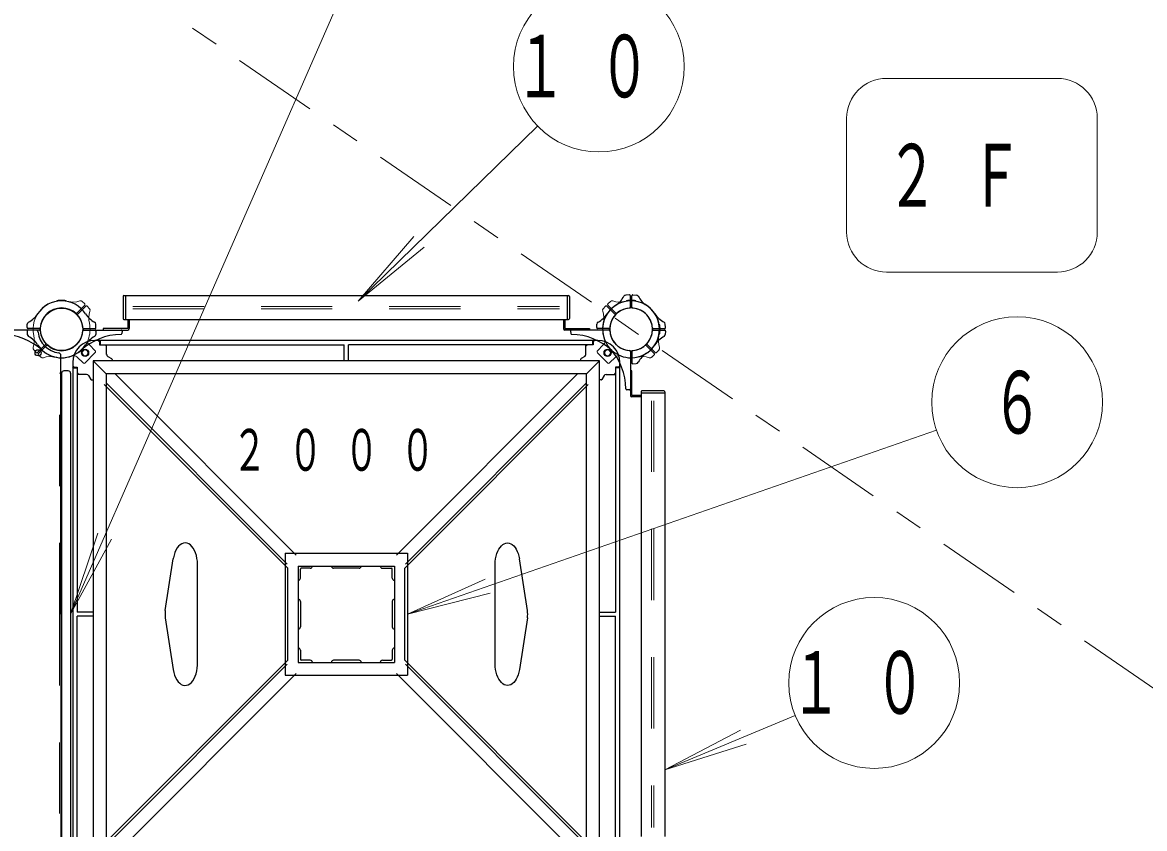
# Model space of a CAD drawing. Units: millimetres on the paper. Extents: x -385 to 0, y -594 to 267.
# Drawn here: x -116.26 to -76.85, y 102.32 to 130.61 of the extents above; entities that cross this region are included whole.
import ezdxf
from ezdxf.enums import TextEntityAlignment as Align

# ---------------------------------------------------------------- set-up
doc = ezdxf.new("R2010")
doc.units = ezdxf.units.MM
doc.linetypes.add('USER1', pattern=[4.5, 2.5, -2])
doc.linetypes.add('USER2', pattern=[6, 3, -1, 1, -1])
doc.layers.add('LY_1', color=7, linetype='Continuous', lineweight=25)
doc.styles.add('ＭＳ ゴシック', font='')
doc.styles.get('ＭＳ ゴシック').set_extended_font_data('MS Gothic')

msp = doc.modelspace()

# ---------------------------------------------------------------- linework, layer by layer
at = {"layer": 'LY_1', "linetype": 'USER2', "lineweight": 13}
msp.add_line((-217.454, 204), (-42.073, 83.581), dxfattribs=at)
at = {"layer": 'LY_1', "lineweight": 13}
for p, q in [((-105.193, 131.257), (-114.567, 109.841)), ((-79.913, 128.649), (-85.913, 128.649)), ((-98.165, 126.972), (-104.473, 120.826)), ((-87.313, 127.249), (-87.313, 123.249)), ((-78.513, 123.249), (-78.513, 127.249)), ((-104.473, 120.826), (-102.515, 123.099)), ((-104.473, 120.826), (-102.15, 122.725)), ((-85.913, 121.849), (-79.913, 121.849)), ((-114.349, 120.411), (-114.072, 120.689)), ((-114.314, 120.376), (-114.036, 120.653)), ((-114.072, 120.737), (-114.168, 120.826)), ((-113.988, 120.653), (-113.899, 120.557)), ((-95.779, 120.653), (-95.862, 120.564)), ((-95.454, 120.376), (-95.732, 120.653)), ((-95.419, 120.411), (-95.696, 120.689)), ((-95.695, 120.737), (-95.607, 120.819)), ((-115.779, 119.03), (-115.862, 119.118)), ((-115.454, 119.306), (-115.732, 119.029)), ((-115.419, 119.271), (-115.696, 118.993)), ((-114.066, 118.656), (-113.699, 119.023)), ((-113.698, 119.069), (-113.918, 119.305)), ((-96.07, 119.069), (-95.85, 119.305)), ((-96.069, 119.023), (-95.702, 118.656)), ((-94.349, 119.271), (-94.072, 118.993)), ((-94.314, 119.306), (-94.036, 119.029)), ((-93.988, 119.03), (-93.899, 119.125)), ((-115.695, 118.945), (-115.607, 118.863)), ((-114.112, 118.655), (-114.348, 118.875)), ((-95.656, 118.655), (-95.42, 118.875)), ((-94.072, 118.945), (-94.168, 118.856)), ((-84.16, 116.298), (-102.741, 109.841)), ((-114.567, 109.841), (-113.608, 112.684)), ((-114.567, 109.841), (-113.129, 112.474)), ((-102.741, 109.841), (-100.003, 111.069)), ((-102.741, 109.841), (-99.832, 110.575)), ((-89.116, 106.279), (-93.701, 104.381)), ((-93.701, 104.381), (-91.039, 105.766)), ((-93.701, 104.381), (-90.839, 105.283))]:
    msp.add_line(p, q, dxfattribs=at)
at = {"layer": 'LY_1'}
for p, q in [((-112.726, 120.991), (-112.726, 120.224)), ((-112.693, 121.024), (-97.076, 121.024)), ((-112.643, 121.024), (-112.643, 120.191)), ((-97.126, 121.024), (-97.126, 120.191)), ((-97.043, 120.991), (-97.043, 120.224)), ((-94.943, 121.049), (-95.065, 121.044)), ((-94.909, 120.623), (-94.909, 121.015)), ((-94.859, 120.623), (-94.859, 121.015)), ((-94.824, 121.049), (-94.693, 121.044)), ((-115.051, 120.827), (-115.051, 120.83)), ((-115.051, 120.827), (-115.051, 120.83)), ((-114.718, 120.827), (-114.718, 120.83)), ((-114.717, 120.827), (-114.717, 120.83)), ((-95.051, 120.827), (-95.051, 120.83)), ((-94.718, 120.827), (-94.718, 120.83)), ((-115.665, 119.816), (-121.134, 119.816)), ((-116.091, 119.901), (-116.087, 120.032)), ((-116.091, 119.901), (-116.087, 120.022)), ((-115.665, 119.866), (-116.058, 119.866)), ((-114.103, 119.866), (-113.71, 119.866)), ((-114.103, 119.816), (-112.559, 119.816)), ((-113.677, 119.901), (-113.681, 120.032)), ((-113.677, 119.901), (-113.681, 120.022)), ((-113.426, 119.869), (-113.426, 119.816)), ((-112.563, 119.869), (-113.426, 119.869)), ((-112.693, 120.191), (-97.076, 120.191)), ((-112.563, 120.191), (-112.563, 119.869)), ((-112.509, 120.191), (-112.509, 119.866)), ((-97.259, 120.191), (-97.259, 119.866)), ((-95.665, 119.816), (-97.209, 119.816)), ((-97.206, 120.191), (-97.206, 119.869)), ((-97.206, 119.869), (-96.343, 119.869)), ((-96.343, 119.869), (-96.343, 119.816)), ((-96.091, 119.901), (-96.087, 120.022)), ((-95.665, 119.866), (-96.058, 119.866)), ((-94.103, 119.866), (-93.71, 119.866)), ((-94.103, 119.816), (-93.71, 119.816)), ((-93.898, 120.008), (-93.895, 120.008)), ((-93.677, 119.901), (-93.682, 120.032)), ((-116.091, 119.782), (-116.087, 119.66)), ((-96.051, 119.449), (-113.717, 119.449)), ((-113.677, 119.782), (-113.681, 119.66)), ((-113.601, 119.449), (-113.551, 119.399)), ((-113.551, 119.449), (-113.551, 119.299)), ((-113.534, 119.449), (-113.551, 119.433)), ((-113.534, 119.449), (-113.534, 119.299)), ((-112.76, 119.781), (-112.765, 119.694)), ((-97.008, 119.781), (-97.004, 119.694)), ((-96.234, 119.449), (-96.217, 119.433)), ((-96.234, 119.449), (-96.234, 119.299)), ((-96.167, 119.449), (-96.217, 119.399)), ((-96.217, 119.449), (-96.217, 119.299)), ((-93.898, 119.675), (-93.895, 119.675)), ((-93.677, 119.782), (-93.681, 119.66)), ((-113.551, 119.316), (-113.534, 119.299)), ((-113.551, 119.299), (-104.959, 119.299)), ((-113.351, 119.299), (-113.301, 119.249)), ((-113.301, 118.963), (-113.301, 119.299)), ((-104.959, 118.734), (-104.959, 119.299)), ((-104.809, 118.734), (-104.809, 119.299)), ((-96.217, 119.299), (-104.809, 119.299)), ((-96.467, 118.963), (-96.467, 119.299)), ((-96.417, 119.299), (-96.467, 119.249)), ((-96.217, 119.316), (-96.234, 119.299)), ((-94.909, 119.06), (-94.909, 117.516)), ((-94.859, 119.06), (-94.859, 118.668)), ((-114.909, 109.841), (-114.909, 118.931)), ((-114.492, 118.674), (-114.492, 101.008)), ((-113.324, 118.281), (-113.777, 118.734)), ((-95.991, 118.734), (-113.777, 118.734)), ((-113.777, 118.734), (-113.777, 100.948)), ((-113.259, 118.891), (-113.127, 118.815)), ((-113.111, 118.786), (-113.111, 118.734)), ((-96.657, 118.786), (-96.657, 118.734)), ((-96.509, 118.891), (-96.641, 118.815)), ((-96.444, 118.281), (-95.991, 118.734)), ((-95.991, 100.948), (-95.991, 118.734)), ((-95.276, 101.008), (-95.276, 118.674)), ((-94.824, 118.634), (-94.703, 118.638)), ((-114.884, 118.3), (-114.884, 101.383)), ((-114.651, 118.383), (-114.801, 118.383)), ((-114.567, 118.3), (-114.567, 101.383)), ((-114.492, 118.558), (-114.442, 118.508)), ((-114.492, 118.491), (-114.476, 118.508)), ((-114.492, 118.508), (-114.342, 118.508)), ((-114.492, 118.491), (-114.342, 118.491)), ((-114.359, 118.508), (-114.342, 118.491)), ((-114.342, 118.508), (-114.342, 109.916)), ((-114.342, 118.308), (-114.292, 118.258)), ((-114.006, 118.258), (-114.342, 118.258)), ((-96.444, 118.281), (-113.324, 118.281)), ((-113.324, 118.281), (-113.324, 101.401)), ((-106.64, 111.918), (-113.003, 118.281)), ((-103.127, 111.918), (-96.764, 118.281)), ((-96.444, 101.401), (-96.444, 118.281)), ((-95.762, 118.258), (-95.426, 118.258)), ((-95.426, 118.308), (-95.476, 118.258)), ((-95.409, 118.508), (-95.426, 118.491)), ((-95.276, 118.508), (-95.426, 118.508)), ((-95.426, 118.508), (-95.426, 109.916)), ((-95.276, 118.491), (-95.426, 118.491)), ((-95.276, 118.558), (-95.326, 118.508)), ((-95.276, 118.491), (-95.292, 118.508)), ((-94.856, 118.383), (-94.909, 118.383)), ((-94.856, 117.52), (-94.856, 118.383)), ((-113.934, 118.216), (-113.858, 118.084)), ((-113.829, 118.068), (-113.777, 118.068)), ((-106.936, 111.455), (-113.383, 117.902)), ((-106.961, 111.597), (-113.324, 117.961)), ((-102.832, 111.455), (-96.385, 117.902)), ((-102.807, 111.597), (-96.444, 117.961)), ((-95.939, 118.068), (-95.991, 118.068)), ((-95.834, 118.216), (-95.91, 118.084)), ((-94.944, 117.717), (-95.031, 117.722)), ((-94.534, 117.466), (-94.859, 117.466)), ((-94.534, 117.52), (-94.856, 117.52)), ((-94.534, 117.65), (-94.534, 102.033)), ((-93.701, 117.6), (-94.534, 117.6)), ((-93.734, 117.683), (-94.501, 117.683)), ((-93.701, 117.65), (-93.701, 102.033)), ((-107.027, 111.984), (-107.027, 107.698)), ((-107.027, 111.984), (-102.741, 111.984)), ((-102.741, 111.984), (-102.741, 107.698)), ((-111.243, 109.968), (-110.963, 111.785)), ((-110.111, 108.091), (-110.111, 111.591)), ((-106.574, 111.531), (-106.574, 108.151)), ((-106.574, 111.531), (-103.194, 111.531)), ((-103.194, 111.531), (-103.194, 108.151)), ((-99.656, 108.091), (-99.656, 111.591)), ((-98.525, 109.968), (-98.805, 111.785)), ((-106.936, 108.227), (-106.936, 111.455)), ((-106.499, 111.106), (-106.499, 111.423)), ((-106.149, 111.456), (-106.466, 111.456)), ((-104.436, 111.456), (-105.332, 111.456)), ((-103.619, 111.456), (-103.302, 111.456)), ((-103.269, 111.106), (-103.269, 111.423)), ((-102.832, 108.227), (-102.832, 111.455)), ((-106.499, 110.289), (-106.499, 109.393)), ((-103.269, 110.289), (-103.269, 109.393)), ((-114.909, 109.841), (-114.909, 100.751)), ((-113.777, 109.916), (-114.342, 109.916)), ((-114.342, 101.174), (-114.342, 109.766)), ((-113.777, 109.766), (-114.342, 109.766)), ((-111.243, 109.714), (-110.963, 107.897)), ((-98.525, 109.714), (-98.805, 107.897)), ((-95.991, 109.916), (-95.426, 109.916)), ((-95.991, 109.766), (-95.426, 109.766)), ((-95.426, 101.174), (-95.426, 109.766)), ((-106.499, 108.576), (-106.499, 108.259)), ((-103.269, 108.576), (-103.269, 108.259)), ((-106.936, 108.227), (-113.383, 101.781)), ((-106.961, 108.085), (-113.324, 101.722)), ((-106.574, 108.151), (-103.194, 108.151)), ((-106.149, 108.226), (-106.466, 108.226)), ((-104.436, 108.226), (-105.332, 108.226)), ((-103.619, 108.226), (-103.302, 108.226)), ((-102.832, 108.227), (-96.385, 101.781)), ((-102.807, 108.085), (-96.444, 101.722)), ((-106.64, 107.764), (-113.003, 101.401)), ((-107.027, 107.698), (-102.741, 107.698)), ((-103.127, 107.764), (-96.764, 101.401))]:
    msp.add_line(p, q, dxfattribs=at)
at = {"layer": 'LY_1', "linetype": 'USER1', "lineweight": 13}
for p, q in [((-112.376, 120.641), (-97.393, 120.641)), ((-112.376, 120.558), (-97.393, 120.558)), ((-114.962, 109.841), (-114.962, 118.299)), ((-114.909, 118.299), (-114.962, 118.299)), ((-94.167, 117.333), (-94.167, 102.35)), ((-94.084, 117.333), (-94.084, 102.35)), ((-114.962, 109.841), (-114.962, 101.383))]:
    msp.add_line(p, q, dxfattribs=at)
at = {"layer": 'LY_1'}
for points in [[(-110.111, 111.591), (-110.116, 111.697), (-110.129, 111.801), (-110.15, 111.901), (-110.179, 111.994), (-110.216, 112.079), (-110.259, 112.155), (-110.308, 112.219), (-110.361, 112.271), (-110.419, 112.309), (-110.478, 112.332), (-110.54, 112.341), (-110.601, 112.335), (-110.661, 112.313), (-110.719, 112.278), (-110.773, 112.228), (-110.823, 112.166), (-110.867, 112.092), (-110.904, 112.008), (-110.935, 111.916), (-110.957, 111.817), (-110.96, 111.801), (-110.963, 111.785)], [(-99.656, 111.591), (-99.653, 111.689), (-99.642, 111.785), (-99.623, 111.878), (-99.598, 111.966), (-99.567, 112.048), (-99.529, 112.121), (-99.487, 112.186), (-99.44, 112.241), (-99.389, 112.284), (-99.335, 112.316), (-99.28, 112.335), (-99.223, 112.341), (-99.167, 112.335), (-99.111, 112.315), (-99.057, 112.284), (-99.007, 112.24), (-98.96, 112.186), (-98.917, 112.121), (-98.88, 112.047), (-98.848, 111.966), (-98.823, 111.878), (-98.805, 111.785)], [(-110.963, 107.897), (-110.943, 107.797), (-110.915, 107.702), (-110.879, 107.616), (-110.837, 107.538), (-110.789, 107.472), (-110.736, 107.419), (-110.679, 107.378), (-110.62, 107.353), (-110.559, 107.341), (-110.498, 107.345), (-110.437, 107.364), (-110.379, 107.398), (-110.324, 107.445), (-110.274, 107.506), (-110.229, 107.578), (-110.19, 107.66), (-110.158, 107.751), (-110.135, 107.849), (-110.119, 107.952), (-110.112, 108.057), (-110.111, 108.074), (-110.111, 108.091)], [(-98.805, 107.897), (-98.823, 107.804), (-98.848, 107.716), (-98.88, 107.635), (-98.917, 107.561), (-98.96, 107.496), (-99.007, 107.442), (-99.057, 107.398), (-99.111, 107.367), (-99.167, 107.348), (-99.223, 107.341), (-99.28, 107.347), (-99.335, 107.367), (-99.389, 107.398), (-99.44, 107.441), (-99.487, 107.496), (-99.529, 107.561), (-99.567, 107.634), (-99.598, 107.716), (-99.623, 107.804), (-99.642, 107.897), (-99.653, 107.993), (-99.656, 108.091)]]:
    msp.add_lwpolyline(points, dxfattribs=at)
at = {"layer": 'LY_1', "lineweight": 13}
for centre, radius in [((-96.016, 129.066), 3), ((-81.326, 117.282), 3), ((-114.059, 119.016), 0.1), ((-95.709, 119.016), 0.1), ((-86.344, 107.427), 3)]:
    msp.add_circle(centre, radius, dxfattribs=at)
at = {"layer": 'LY_1'}
for centre, radius in [((-114.884, 119.841), 0.743), ((-115.709, 119.016), 0.108), ((-114.059, 119.016), 0.125), ((-95.709, 119.016), 0.125)]:
    msp.add_circle(centre, radius, dxfattribs=at)
at = {"layer": 'LY_1', "lineweight": 13}
for centre, radius, start, end in [((-85.913, 127.249), 1.4, 90, 180), ((-79.913, 127.249), 1.4, 0, 90), ((-85.913, 123.249), 1.4, 180, 270), ((-79.913, 123.249), 1.4, 270, 0), ((-114.884, 119.841), 1, 77.7272, 135), ((-114.884, 119.841), 0.75, 49.2707, 135), ((-114.494, 121.632), 0.833, 257.7272, 287.5412), ((-114.218, 120.758), 0.0833, 47, 107.5412), ((-114.095, 120.712), 0.0333, 315, 47), ((-114.013, 120.63), 0.0333, 43, 135), ((-95.755, 120.63), 0.0333, 45, 137), ((-95.673, 120.712), 0.0333, 133, 225), ((-95.55, 120.758), 0.0833, 72.4588, 133), ((-95.274, 121.632), 0.833, 252.4588, 282.2728), ((-94.884, 119.841), 0.75, 45, 130.7293), ((-94.884, 119.841), 1, 45, 102.2728), ((-114.884, 119.841), 1, 135, 192.2728), ((-114.884, 119.841), 0.75, 135, 220.7293), ((-114.373, 120.435), 0.0333, 229.2707, 315), ((-114.884, 119.841), 0.75, 315, 40.7293), ((-114.29, 120.352), 0.0333, 135, 220.7293), ((-113.092, 120.231), 0.833, 162.4588, 192.2728), ((-113.966, 120.507), 0.0833, 342.4588, 43), ((-95.801, 120.507), 0.0833, 137, 197.5412), ((-96.675, 120.231), 0.833, 347.7272, 17.5412), ((-94.884, 119.841), 0.75, 139.2707, 225), ((-95.477, 120.352), 0.0333, 319.2707, 45), ((-95.395, 120.435), 0.0333, 225, 310.7293), ((-94.884, 119.841), 0.75, 319.2707, 45), ((-94.884, 119.841), 1, 347.7272, 45), ((-114.884, 119.841), 1, 338.1324, 12.2728), ((-94.884, 119.841), 1, 167.7272, 201.8676), ((-116.675, 119.451), 0.833, 342.4588, 12.2728), ((-113.796, 119.419), 0.167, 158.7906, 223), ((-95.971, 119.419), 0.167, 317, 21.2094), ((-93.092, 119.451), 0.833, 167.7272, 197.5412), ((-115.801, 119.175), 0.0833, 162.4588, 223), ((-115.755, 119.052), 0.0333, 223, 315), ((-115.477, 119.33), 0.0333, 315, 40.7293), ((-115.395, 119.247), 0.0333, 49.2707, 135), ((-114.884, 119.841), 0.75, 229.2707, 315), ((-113.722, 119.046), 0.0333, 315, 43), ((-96.045, 119.046), 0.0333, 137, 225), ((-94.884, 119.841), 0.75, 225, 310.7293), ((-94.373, 119.247), 0.0333, 45, 130.7293), ((-94.29, 119.33), 0.0333, 139.2707, 225), ((-94.013, 119.052), 0.0333, 225, 317), ((-93.966, 119.175), 0.0833, 317, 17.5412), ((-115.673, 118.97), 0.0333, 135, 227), ((-115.55, 118.924), 0.0833, 227, 287.5412), ((-115.274, 118.05), 0.833, 77.7272, 107.5412), ((-114.884, 119.841), 1, 257.7272, 291.8676), ((-114.462, 118.753), 0.167, 47, 111.2094), ((-114.089, 118.679), 0.0333, 227, 315), ((-95.679, 118.679), 0.0333, 225, 313), ((-95.306, 118.753), 0.167, 68.7906, 133), ((-94.884, 119.841), 1, 248.1324, 282.2728), ((-94.494, 118.05), 0.833, 72.4588, 102.2728), ((-94.218, 118.924), 0.0833, 252.4588, 313), ((-94.095, 118.97), 0.0333, 313, 45)]:
    msp.add_arc(centre, radius, start, end, dxfattribs=at)
at = {"layer": 'LY_1'}
for centre, radius, start, end in [((-112.693, 120.991), 0.0333, 90, 180), ((-97.076, 120.991), 0.0333, 0, 90), ((-95.875, 121.384), 0.833, 302.7272, 332.5412), ((-95.062, 120.961), 0.0833, 92, 152.5412), ((-94.942, 121.015), 0.0333, 0, 92), ((-94.826, 121.015), 0.0333, 88, 180), ((-94.706, 120.961), 0.0833, 27.4588, 88), ((-93.893, 121.384), 0.833, 207.4588, 237.2728), ((-114.884, 119.841), 1, 90, 147.2728), ((-114.884, 119.841), 1, 90, 147.2728), ((-114.884, 119.841), 0.75, 90, 175.7293), ((-114.884, 119.841), 0.75, 90, 175.7293), ((-115.034, 120.83), 0.0167, 98.6269, 180), ((-115.034, 120.83), 0.0167, 98.6269, 180), ((-114.884, 119.841), 1.017, 90, 98.6269), ((-114.884, 119.841), 1.017, 90, 98.6269), ((-114.884, 119.841), 1.017, 81.3731, 90), ((-114.884, 119.841), 1.017, 81.3731, 90), ((-114.884, 119.841), 1, 32.7272, 90), ((-114.884, 119.841), 1, 32.7272, 90), ((-114.884, 119.841), 0.75, 4.2707, 90), ((-114.884, 119.841), 0.75, 4.2707, 90), ((-114.734, 120.83), 0.0167, 0, 81.3731), ((-114.734, 120.83), 0.0167, 0, 81.3731), ((-94.884, 119.841), 1, 122.7272, 180), ((-94.884, 119.841), 1, 90, 147.2728), ((-94.884, 119.841), 0.75, 94.2707, 180), ((-94.884, 119.841), 0.75, 90, 175.7293), ((-95.034, 120.83), 0.0167, 98.6269, 180), ((-94.884, 119.841), 1.017, 90, 98.6269), ((-94.942, 120.623), 0.0333, 274.2707, 0), ((-94.884, 119.841), 1.017, 81.3731, 90), ((-94.884, 119.841), 1, 32.7272, 90), ((-94.884, 119.841), 0.75, 4.2707, 90), ((-94.826, 120.623), 0.0333, 180, 265.7293), ((-94.884, 119.841), 0.75, 0, 85.7293), ((-94.734, 120.83), 0.0167, 0, 81.3731), ((-94.884, 119.841), 1, 0, 57.2728), ((-116.426, 120.832), 0.833, 297.4588, 327.2728), ((-116.426, 120.832), 0.833, 297.4588, 327.2728), ((-113.342, 120.832), 0.833, 212.7272, 242.5412), ((-113.342, 120.832), 0.833, 212.7272, 242.5412), ((-112.693, 120.224), 0.0333, 180, 270), ((-97.076, 120.224), 0.0333, 270, 0), ((-96.426, 120.832), 0.833, 297.4588, 327.2728), ((-93.342, 120.832), 0.833, 212.7272, 242.5412), ((-116.058, 119.899), 0.0333, 178, 270), ((-116.058, 119.899), 0.0333, 178, 270), ((-116.058, 119.783), 0.0333, 90, 182), ((-116.004, 120.019), 0.0833, 117.4588, 178), ((-116.004, 120.019), 0.0833, 117.4588, 178), ((-115.794, 119.733), 0.0833, 6.7872, 90), ((-115.665, 119.899), 0.0333, 270, 355.7293), ((-115.665, 119.899), 0.0333, 270, 355.7293), ((-115.665, 119.783), 0.0333, 4.2707, 90), ((-115.665, 119.783), 0.0333, 4.2707, 90), ((-114.103, 119.899), 0.0333, 184.2707, 270), ((-114.103, 119.899), 0.0333, 184.2707, 270), ((-114.103, 119.783), 0.0333, 90, 175.7293), ((-114.103, 119.783), 0.0333, 90, 175.7293), ((-113.765, 120.019), 0.0833, 2, 62.5412), ((-113.764, 120.019), 0.0833, 2, 62.5412), ((-113.71, 119.899), 0.0333, 270, 2), ((-113.71, 119.899), 0.0333, 270, 2), ((-113.71, 119.783), 0.0333, 358, 90), ((-112.793, 119.783), 0.0333, 357, 90), ((-112.559, 119.866), 0.05, 270, 0), ((-97.209, 119.866), 0.05, 180, 270), ((-96.975, 119.783), 0.0333, 90, 183), ((-96.058, 119.899), 0.0333, 178, 270), ((-96.004, 120.019), 0.0833, 117.4588, 178), ((-94.884, 119.841), 1, 180, 222.2172), ((-95.665, 119.899), 0.0333, 270, 355.7293), ((-95.665, 119.783), 0.0333, 4.2707, 90), ((-94.884, 119.841), 0.75, 180, 265.7293), ((-94.884, 119.841), 0.75, 274.2707, 0), ((-94.884, 119.841), 1, 302.7272, 0), ((-94.103, 119.899), 0.0333, 184.2707, 270), ((-94.103, 119.783), 0.0333, 90, 175.7293), ((-93.895, 119.991), 0.0167, 8.6269, 90), ((-94.884, 119.841), 1.017, 0, 8.6269), ((-94.884, 119.841), 1.017, 351.3731, 0), ((-93.765, 120.019), 0.0833, 2, 62.5412), ((-93.71, 119.899), 0.0333, 270, 2), ((-93.71, 119.783), 0.0333, 358, 90), ((-117.012, 117.496), 2.167, 47.7828, 88.9159), ((-116.004, 119.663), 0.0833, 182, 242.5412), ((-116.426, 118.85), 0.833, 32.7272, 62.5412), ((-114.884, 119.841), 0.833, 186.7872, 263.2128), ((-114.884, 119.841), 0.75, 184.2707, 270), ((-114.884, 119.841), 0.75, 184.2707, 270), ((-114.884, 119.841), 0.75, 270, 355.7293), ((-114.884, 119.841), 0.75, 270, 355.7293), ((-113.717, 118.674), 0.775, 90, 180), ((-112.756, 117.496), 2.167, 91.0841, 132.2172), ((-113.342, 118.85), 0.833, 117.4588, 147.2728), ((-113.764, 119.663), 0.0833, 297.4588, 358), ((-112.798, 119.695), 0.0333, 271.0842, 357), ((-96.97, 119.695), 0.0333, 183, 268.9158), ((-97.012, 117.496), 2.167, 47.7828, 88.9159), ((-96.051, 118.674), 0.775, 0, 90), ((-94.884, 119.841), 0.75, 184.2707, 270), ((-94.884, 119.841), 0.75, 270, 355.7293), ((-93.342, 118.85), 0.833, 117.4588, 147.2728), ((-93.895, 119.691), 0.0167, 270, 351.3731), ((-93.765, 119.663), 0.0833, 297.4588, 358), ((-114.884, 119.841), 1, 212.7272, 270), ((-114.884, 119.841), 1, 227.7828, 270), ((-114.992, 118.931), 0.0833, 0, 83.2128), ((-114.884, 119.841), 1, 270, 327.2728), ((-114.884, 119.841), 1, 270, 312.2172), ((-97.229, 117.714), 2.167, 1.0841, 42.2172), ((-94.884, 119.841), 1, 227.7828, 270), ((-94.942, 119.06), 0.0333, 0, 85.7293), ((-94.884, 119.841), 1, 270, 327.2728), ((-94.826, 119.06), 0.0333, 94.2707, 180), ((-113.217, 118.963), 0.0833, 180, 240), ((-113.144, 118.786), 0.0333, 0, 60), ((-96.624, 118.786), 0.0333, 120, 180), ((-96.551, 118.963), 0.0833, 300, 0), ((-94.826, 118.668), 0.0333, 180, 272), ((-94.706, 118.722), 0.0833, 272, 332.5412), ((-93.893, 118.299), 0.833, 122.7272, 152.5412), ((-114.801, 118.3), 0.0833, 90, 180), ((-114.651, 118.3), 0.0833, 0, 90), ((-114.006, 118.174), 0.0833, 30, 90), ((-95.762, 118.174), 0.0833, 90, 150), ((-113.829, 118.101), 0.0333, 210, 270), ((-95.939, 118.101), 0.0333, 270, 330), ((-95.029, 117.755), 0.0333, 181.0841, 267), ((-94.942, 117.751), 0.0333, 267, 0), ((-94.859, 117.516), 0.05, 180, 270), ((-94.501, 117.65), 0.0333, 90, 180), ((-93.734, 117.65), 0.0333, 0, 90), ((-106.149, 111.531), 0.075, 270, 0), ((-105.332, 111.531), 0.075, 180, 270), ((-104.436, 111.531), 0.075, 270, 0), ((-103.619, 111.531), 0.075, 180, 270), ((-106.466, 111.423), 0.0333, 90, 180), ((-103.302, 111.423), 0.0333, 0, 90), ((-106.574, 111.106), 0.075, 270, 0), ((-103.194, 111.106), 0.075, 180, 270), ((-106.574, 110.289), 0.075, 0, 90), ((-103.194, 110.289), 0.075, 90, 180), ((-110.419, 109.841), 0.833, 171.2291, 188.7709), ((-99.348, 109.841), 0.833, 351.2291, 8.7709), ((-106.574, 109.393), 0.075, 270, 0), ((-103.194, 109.393), 0.075, 180, 270), ((-106.574, 108.576), 0.075, 0, 90), ((-103.194, 108.576), 0.075, 90, 180), ((-106.466, 108.259), 0.0333, 180, 270), ((-106.149, 108.151), 0.075, 0, 90), ((-105.332, 108.151), 0.075, 90, 180), ((-104.436, 108.151), 0.075, 0, 90), ((-103.619, 108.151), 0.075, 90, 180), ((-103.302, 108.259), 0.0333, 270, 0)]:
    msp.add_arc(centre, radius, start, end, dxfattribs=at)

# ---------------------------------------------------------------- texts
at = {"layer": 'LY_1', "style": 'ＭＳ ゴシック', "width": 0.6}
msp.add_text('６', height=2.199, dxfattribs=at).set_placement((-81.326, 117.282), align=Align.MIDDLE_CENTER)
at = {"layer": 'LY_1', "style": 'ＭＳ ゴシック'}
for s, insert, char_height, attachment_point in [('\\T1.64;\\W0.6;１０', (-96.016, 129.066), 2.199, 5), ('\\T1.64;\\W0.6;２Ｆ', (-85.913, 125.249), 2.199, 4), ('\\T1.64;\\W0.6;２０００', (-108.884, 115.597), 1.466, 4), ('\\T1.64;\\W0.6;１０', (-86.344, 107.427), 2.199, 5)]:
    msp.add_mtext(s, dxfattribs=dict(at, insert=insert, char_height=char_height, attachment_point=attachment_point))

doc.saveas('drawing.dxf')
